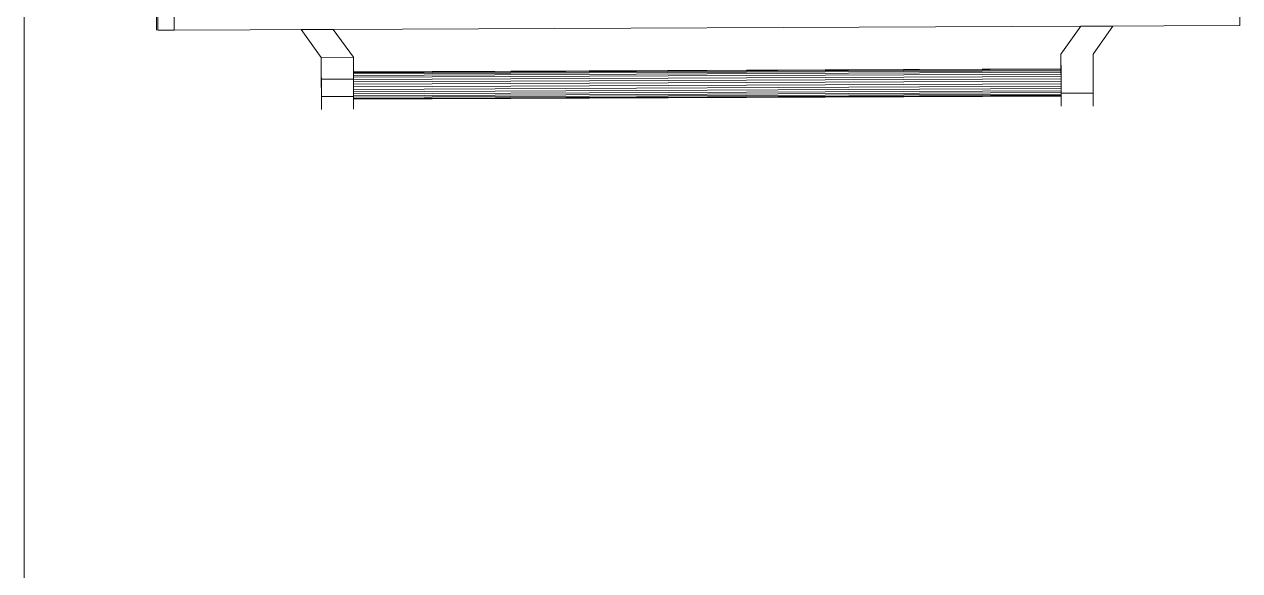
# Model space of a CAD drawing. Header units: millimetres. Extents: x -34838 to 729576, y -214038 to 121482.
# Drawn here: x 578442 to 579388, y -87187 to -86761 of the extents above; entities that cross this region are included whole.
import ezdxf
from ezdxf.enums import TextEntityAlignment as Align

# ---------------------------------------------------------------- set-up
doc = ezdxf.new("R2010")
doc.units = ezdxf.units.MM
doc.header["$MEASUREMENT"] = 0
doc.linetypes.add('Штрихпунктирная', pattern=[1340.555525, 705.555534, -352.777767, 0, -282.222223])
for name, color, linetype, lineweight in [('0_Ном._пера__1', 7, 'Continuous', 13), ('А _ ОСІ КООРДИНАЦІЙНІ.3D_Ном._пера__105', 7, 'Continuous', 13), ('А _ ОСІ КООРДИНАЦІЙНІ.3D_Ном._пера__25', 7, 'Continuous', 0)]:
    doc.layers.add(name, color=color, linetype=linetype, lineweight=lineweight)
doc.layers.add('А _ ОСІ КООРДИНАЦІЙНІ.3D', color=7, linetype='Continuous')
doc.styles.add('СГЕНЕРИР_СТИЛЬ_1', font='Arial.ttf')

# ---------------------------------------------------------------- blocks, each defined once
blk = doc.blocks.new('Стандартный Маркер Сетки')
at = {"layer": 'А _ ОСІ КООРДИНАЦІЙНІ.3D_Ном._пера__105', "color": 7, "linetype": 'Штрихпунктирная', "lineweight": 13}
blk.add_line((500, 0), (18399.2, 0), dxfattribs=at)
at = {"layer": 'А _ ОСІ КООРДИНАЦІЙНІ.3D_Ном._пера__25', "color": 7, "lineweight": 0, "style": 'СГЕНЕРИР_СТИЛЬ_1'}
blk.add_attdef('AC_MarkerText_1', text='', height=700, rotation=90, dxfattribs=at).set_placement((19899.2, 40), align=Align.MIDDLE_CENTER)

msp = doc.modelspace()

# ---------------------------------------------------------------- linework, layer by layer
at = {"layer": '0_Ном._пера__1', "color": 7, "linetype": 'Continuous', "lineweight": 13}
for p, q in [((578541.56, -86047.38), (578544.74, -86766.03)), ((578542.56, -86047.38), (578545.74, -86766.03)), ((578542.56, -86047.38), (578545.74, -86766.03)), ((578542.56, -86047.38), (578545.74, -86766.03)), ((578555.26, -86047.32), (578558.44, -86765.97)), ((578555.26, -86047.32), (578558.44, -86765.97)), ((578555.26, -86047.32), (578558.44, -86765.97)), ((578558.44, -86765.97), (578555.26, -86047.32)), ((578558.44, -86765.97), (578555.26, -86047.32)), ((579385.09, -86043.65), (579388.27, -86762.29)), ((579388.27, -86762.29), (579385.09, -86043.65)), ((579388.27, -86762.29), (579385.09, -86043.65)), ((578545.74, -86766.03), (578558.44, -86765.97)), ((578545.74, -86766.03), (578558.44, -86765.97)), ((578558.44, -86765.97), (578545.74, -86766.03)), ((578558.44, -86765.97), (578545.74, -86766.03)), ((579388.27, -86762.29), (578558.44, -86765.97)), ((578558.44, -86765.97), (579388.27, -86762.29)), ((578558.44, -86765.97), (579388.27, -86762.29)), ((578558.44, -86765.97), (579388.27, -86762.29)), ((578657.29, -86765.53), (578682.34, -86765.42)), ((578682.34, -86765.42), (578657.29, -86765.53)), ((578657.29, -86765.53), (578672.98, -86787.17)), ((578672.98, -86787.17), (578657.29, -86765.53)), ((578672.98, -86787.17), (578657.29, -86765.53)), ((578672.98, -86787.17), (578657.29, -86765.53)), ((578657.29, -86765.53), (578672.98, -86787.17)), ((578682.34, -86765.42), (578698.03, -86787.06)), ((578698.03, -86787.06), (578682.34, -86765.42)), ((578682.34, -86765.42), (578698.03, -86787.06)), ((578698.03, -86787.06), (578682.34, -86765.42)), ((578698.03, -86787.06), (578682.34, -86765.42)), ((579264.54, -86762.84), (579249.05, -86784.61)), ((579264.54, -86762.84), (579249.05, -86784.61)), ((579249.05, -86784.61), (579264.54, -86762.84)), ((579249.05, -86784.61), (579264.54, -86762.84)), ((579289.59, -86762.73), (579264.54, -86762.84)), ((579264.54, -86762.84), (579289.59, -86762.73)), ((579289.59, -86762.73), (579274.1, -86784.5)), ((579274.1, -86784.5), (579289.59, -86762.73)), ((579274.1, -86784.5), (579289.59, -86762.73)), ((579274.1, -86784.5), (579289.59, -86762.73)), ((579289.59, -86762.73), (579274.1, -86784.5)), ((579274.1, -86784.5), (579289.59, -86762.73)), ((579289.59, -86762.73), (579274.1, -86784.5)), ((579249.05, -86784.61), (579249.19, -86815.26)), ((579249.05, -86784.61), (579249.12, -86801.6)), ((579249.05, -86784.61), (579249.12, -86801.6)), ((579249.19, -86815.26), (579249.05, -86784.61)), ((579274.1, -86784.5), (579274.23, -86815.15)), ((579274.1, -86784.5), (579274.17, -86801.48)), ((579274.1, -86784.5), (579274.17, -86801.48)), ((579274.17, -86801.48), (579274.1, -86784.5)), ((579274.23, -86814.95), (579274.1, -86784.5)), ((579274.1, -86784.5), (579274.23, -86815.15)), ((579274.1, -86784.5), (579274.23, -86815.15)), ((578672.98, -86787.17), (578698.03, -86787.06)), ((578698.03, -86787.06), (578672.98, -86787.17)), ((578672.98, -86787.17), (578673.11, -86817.81)), ((578672.98, -86787.17), (578673.05, -86804.15)), ((578672.98, -86787.17), (578673.05, -86804.15)), ((578673.05, -86804.15), (578672.98, -86787.17)), ((578672.98, -86787.17), (578673.11, -86817.81)), ((578698.03, -86787.06), (578698.16, -86817.7)), ((578698.03, -86787.06), (578698.1, -86804.04)), ((578698.03, -86787.06), (578698.1, -86804.04)), ((578698.16, -86817.7), (578698.03, -86787.06)), ((578698.1, -86804.04), (578673.05, -86804.15)), ((578698.1, -86804.04), (578673.05, -86804.15)), ((578673.11, -86817.61), (578673.05, -86804.15)), ((578673.05, -86804.15), (578673.11, -86817.61)), ((579249.1, -86795.99), (578698.08, -86798.43)), ((579249.1, -86796.17), (578698.08, -86798.61)), ((579249.1, -86796.17), (578698.08, -86798.61)), ((579249.1, -86796.71), (578698.08, -86799.15)), ((579249.1, -86796.71), (578698.08, -86799.15)), ((579249.11, -86797.59), (578698.08, -86800.03)), ((579249.11, -86797.59), (578698.08, -86800.03)), ((578698.08, -86798.61), (578698.08, -86798.43)), ((578698.08, -86798.43), (578698.08, -86798.61)), ((578698.08, -86798.43), (578698.17, -86819.79)), ((578698.08, -86799.15), (578698.08, -86798.61)), ((578698.08, -86798.61), (578698.08, -86799.15)), ((578698.08, -86800.03), (578698.08, -86799.15)), ((578698.08, -86799.15), (578698.08, -86800.03)), ((578698.09, -86801.22), (578698.08, -86800.03)), ((578698.08, -86800.03), (578698.09, -86801.22)), ((579249.11, -86798.77), (578698.09, -86801.22)), ((579249.11, -86798.77), (578698.09, -86801.22)), ((578698.1, -86802.67), (578698.09, -86801.22)), ((578698.09, -86801.22), (578698.1, -86802.67)), ((579249.12, -86800.23), (578698.1, -86802.67)), ((579249.12, -86800.23), (578698.1, -86802.67)), ((579249.13, -86801.91), (578698.1, -86804.35)), ((579249.13, -86801.91), (578698.1, -86804.35)), ((578698.1, -86804.35), (578698.1, -86802.67)), ((578698.1, -86802.67), (578698.1, -86804.35)), ((578698.16, -86817.5), (578698.1, -86804.04)), ((578698.16, -86817.5), (578698.1, -86804.04)), ((578698.11, -86806.19), (578698.1, -86804.35)), ((578698.1, -86804.35), (578698.11, -86806.19)), ((579249.13, -86803.74), (578698.11, -86806.19)), ((579249.13, -86803.74), (578698.11, -86806.19)), ((579249.1, -86795.99), (579249.1, -86796.17)), ((579249.1, -86796.17), (579249.1, -86795.99)), ((579249.1, -86796.17), (579249.1, -86796.71)), ((579249.1, -86796.71), (579249.1, -86796.17)), ((579249.1, -86796.71), (579249.11, -86797.59)), ((579249.11, -86797.59), (579249.1, -86796.71)), ((579249.11, -86797.59), (579249.11, -86798.77)), ((579249.11, -86798.77), (579249.11, -86797.59)), ((579249.11, -86798.77), (579249.12, -86800.23)), ((579249.12, -86800.23), (579249.11, -86798.77)), ((579249.12, -86800.23), (579249.13, -86801.91)), ((579249.13, -86801.91), (579249.12, -86800.23)), ((579249.18, -86815.06), (579249.12, -86801.6)), ((579249.18, -86815.06), (579249.12, -86801.6)), ((579249.13, -86801.91), (579249.13, -86803.74)), ((579249.13, -86803.74), (579249.13, -86801.91)), ((579249.13, -86803.74), (579249.14, -86805.68)), ((579249.14, -86805.68), (579249.13, -86803.74)), ((579274.23, -86814.95), (579274.17, -86801.48)), ((579274.17, -86801.48), (579274.23, -86814.95)), ((578698.12, -86808.12), (578698.11, -86806.19)), ((578698.11, -86806.19), (578698.12, -86808.12)), ((579249.14, -86805.68), (578698.12, -86808.12)), ((579249.14, -86805.68), (578698.12, -86808.12)), ((578698.13, -86810.09), (578698.12, -86808.12)), ((578698.12, -86808.12), (578698.13, -86810.09)), ((579249.15, -86807.65), (578698.13, -86810.09)), ((579249.15, -86807.65), (578698.13, -86810.09)), ((578698.14, -86812.03), (578698.13, -86810.09)), ((578698.13, -86810.09), (578698.14, -86812.03)), ((579249.16, -86809.59), (578698.14, -86812.03)), ((579249.16, -86809.59), (578698.14, -86812.03)), ((578698.15, -86813.87), (578698.14, -86812.03)), ((578698.14, -86812.03), (578698.15, -86813.87)), ((579249.17, -86811.43), (578698.15, -86813.87)), ((579249.17, -86811.43), (578698.15, -86813.87)), ((579249.18, -86813.1), (578698.15, -86815.54)), ((579249.18, -86813.1), (578698.15, -86815.54)), ((578698.15, -86815.54), (578698.15, -86813.87)), ((578698.15, -86813.87), (578698.15, -86815.54)), ((579249.14, -86805.68), (579249.15, -86807.65)), ((579249.15, -86807.65), (579249.14, -86805.68)), ((579249.15, -86807.65), (579249.16, -86809.59)), ((579249.16, -86809.59), (579249.15, -86807.65)), ((579249.16, -86809.59), (579249.17, -86811.43)), ((579249.17, -86811.43), (579249.16, -86809.59)), ((579249.17, -86811.43), (579249.18, -86813.1)), ((579249.18, -86813.1), (579249.17, -86811.43)), ((579249.18, -86813.1), (579249.18, -86814.56)), ((579249.18, -86814.56), (579249.18, -86813.1)), ((578673.11, -86817.61), (578698.16, -86817.5)), ((578673.11, -86817.61), (578698.16, -86817.5)), ((578673.16, -86827.58), (578673.11, -86817.61)), ((578673.16, -86827.58), (578673.11, -86817.61)), ((578673.11, -86817.81), (578673.16, -86827.7)), ((578673.11, -86817.81), (578673.16, -86827.7)), ((578698.16, -86817), (578698.15, -86815.54)), ((578698.15, -86815.54), (578698.16, -86817)), ((579249.18, -86814.56), (578698.16, -86817)), ((579249.18, -86814.56), (578698.16, -86817)), ((578698.17, -86818.19), (578698.16, -86817)), ((578698.16, -86817), (578698.17, -86818.19)), ((578698.21, -86827.47), (578698.16, -86817.5)), ((578698.16, -86817.5), (578698.21, -86827.47)), ((578698.16, -86817.7), (578698.21, -86827.59)), ((578698.21, -86827.59), (578698.16, -86817.7)), ((579249.19, -86815.74), (578698.17, -86818.19)), ((579249.19, -86815.74), (578698.17, -86818.19)), ((579249.19, -86816.62), (578698.17, -86819.07)), ((579249.19, -86816.62), (578698.17, -86819.07)), ((579249.19, -86817.16), (578698.17, -86819.6)), ((579249.19, -86817.16), (578698.17, -86819.6)), ((579249.19, -86817.34), (578698.17, -86819.79)), ((578698.17, -86819.07), (578698.17, -86818.19)), ((578698.17, -86818.19), (578698.17, -86819.07)), ((579249.18, -86814.56), (579249.19, -86815.74)), ((579249.19, -86815.74), (579249.18, -86814.56)), ((579274.23, -86814.95), (579249.18, -86815.06)), ((579274.23, -86814.95), (579249.18, -86815.06)), ((579249.23, -86825.03), (579249.18, -86815.06)), ((579249.18, -86815.06), (579249.23, -86825.03)), ((579249.19, -86815.26), (579249.23, -86825.14)), ((579249.23, -86825.14), (579249.19, -86815.26)), ((579249.19, -86815.74), (579249.19, -86816.62)), ((579249.19, -86816.62), (579249.19, -86815.74)), ((579249.19, -86816.62), (579249.19, -86817.16)), ((579249.19, -86817.16), (579249.19, -86816.62)), ((579249.19, -86817.16), (579249.19, -86817.34)), ((579249.19, -86817.34), (579249.19, -86817.16)), ((579274.28, -86824.92), (579274.23, -86814.95)), ((579274.28, -86824.92), (579274.23, -86814.95)), ((579274.28, -86824.92), (579274.23, -86814.95)), ((579274.23, -86815.15), (579274.28, -86825.03)), ((579274.23, -86815.15), (579274.28, -86825.03)), ((579274.23, -86815.15), (579274.28, -86825.03))]:
    msp.add_line(p, q, dxfattribs=at)
for p in [(578682.34, -86765.42), (579264.54, -86762.84), (579249.05, -86784.61), (578698.03, -86787.06)]:
    msp.add_point(p, dxfattribs=at)

# ---------------------------------------------------------------- block references
at = {"layer": 'А _ ОСІ КООРДИНАЦІЙНІ.3D', "color": 7, "linetype": 'Continuous', "lineweight": 60, "zscale": 1000, "rotation": 270}
msp.add_blockref('Стандартный Маркер Сетки', (578441.76, -84790.6), dxfattribs=at)

doc.saveas('drawing.dxf')
